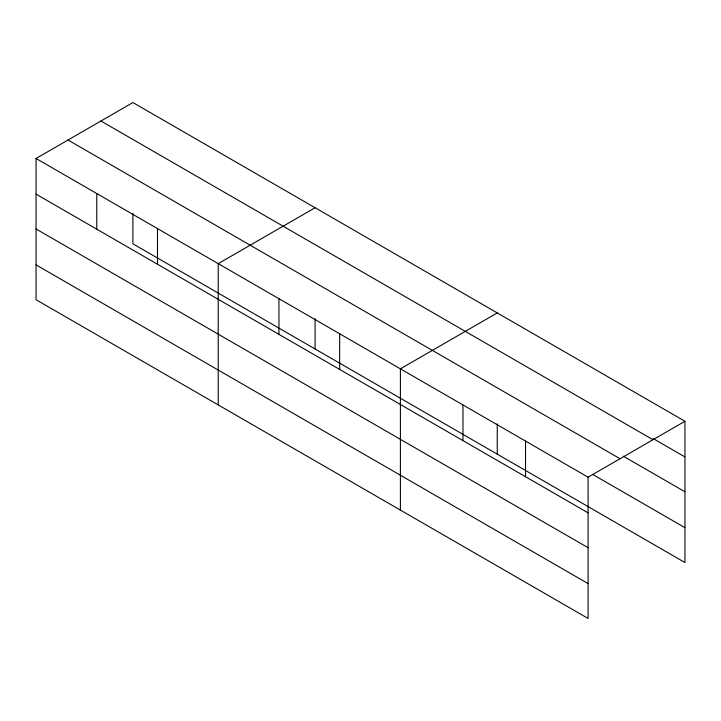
<?xml version="1.0" encoding="UTF-8"?>
<svg xmlns="http://www.w3.org/2000/svg" width="721" height="721" viewBox="0 0 721 721"><rect width="100%" height="100%" fill="white"/><g stroke="black" fill="none" stroke-linecap="round" stroke-linejoin="round"><path stroke-width="1.08" d="M36.05 158.476L588.093 477.194L588.093 618.447L36.05 299.729L36.05 158.476L132.907 102.553L684.95 421.271L684.95 562.524L132.907 243.806L132.907 213.452M315.086 207.738L218.22 263.652L218.22 404.905M497.256 312.914L400.398 368.837L400.398 510.08M588.093 477.194L684.95 421.271M653.19 438.593L684.95 456.934M100.949 121.011L652.983 439.729M623.35 456.213L684.95 491.776M68.017 140.027L620.051 458.745M592.545 474.328L684.95 527.673M36.05 194.138L588.093 512.847M36.05 228.981L588.093 547.699M36.05 264.877L588.093 583.595M525.528 441.072L525.528 476.734M497.256 423.804L497.256 454.158M462.963 404.95L462.963 440.612M339.672 333.769L339.672 369.431M315.086 318.628L315.086 348.982M278.946 298.71L278.946 334.373M157.502 228.593L157.502 264.256M96.776 193.534L96.776 229.197"/></g></svg>
